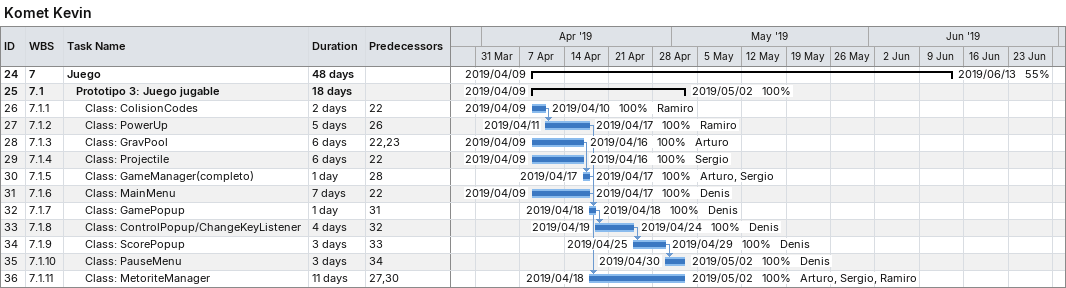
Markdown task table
Komet Kevin

| ID | WBS | Task | Duration | Start | Finish | Predecessors | Resources | % complete |
|---|---|---|---|---|---|---|---|---|
| 24 | 7 | **Juego** | 48d | 2019-04-09 | 2019-06-13 |  |  | 55 |
| 25 | 7.1 | **Prototipo 3: Juego jugable** | 18d | 2019-04-09 | 2019-05-02 |  |  | 100 |
| 26 | 7.1.1 | Class: ColisionCodes | 2d | 2019-04-09 | 2019-04-10 | 22 | Ramiro | 100 |
| 27 | 7.1.2 | Class: PowerUp | 5d | 2019-04-11 | 2019-04-17 | 26 | Ramiro | 100 |
| 28 | 7.1.3 | Class: GravPool | 6d | 2019-04-09 | 2019-04-16 | 22, 23 | Arturo | 100 |
| 29 | 7.1.4 | Class: Projectile | 6d | 2019-04-09 | 2019-04-16 | 22 | Sergio | 100 |
| 30 | 7.1.5 | Class: GameManager(completo) | 1d | 2019-04-17 | 2019-04-17 | 28 | Arturo, Sergio | 100 |
| 31 | 7.1.6 | Class: MainMenu | 7d | 2019-04-09 | 2019-04-17 | 22 | Denis | 100 |
| 32 | 7.1.7 | Class: GamePopup | 1d | 2019-04-18 | 2019-04-18 | 31 | Denis | 100 |
| 33 | 7.1.8 | Class: ControlPopup/ChangeKeyListener | 4d | 2019-04-19 | 2019-04-24 | 32 | Denis | 100 |
| 34 | 7.1.9 | Class: ScorePopup | 3d | 2019-04-25 | 2019-04-29 | 33 | Denis | 100 |
| 35 | 7.1.10 | Class: PauseMenu | 3d | 2019-04-30 | 2019-05-02 | 34 | Denis | 100 |
| 36 | 7.1.11 | Class: MetoriteManager | 11d | 2019-04-18 | 2019-05-02 | 27, 30 | Arturo, Sergio, Ramiro | 100 |
